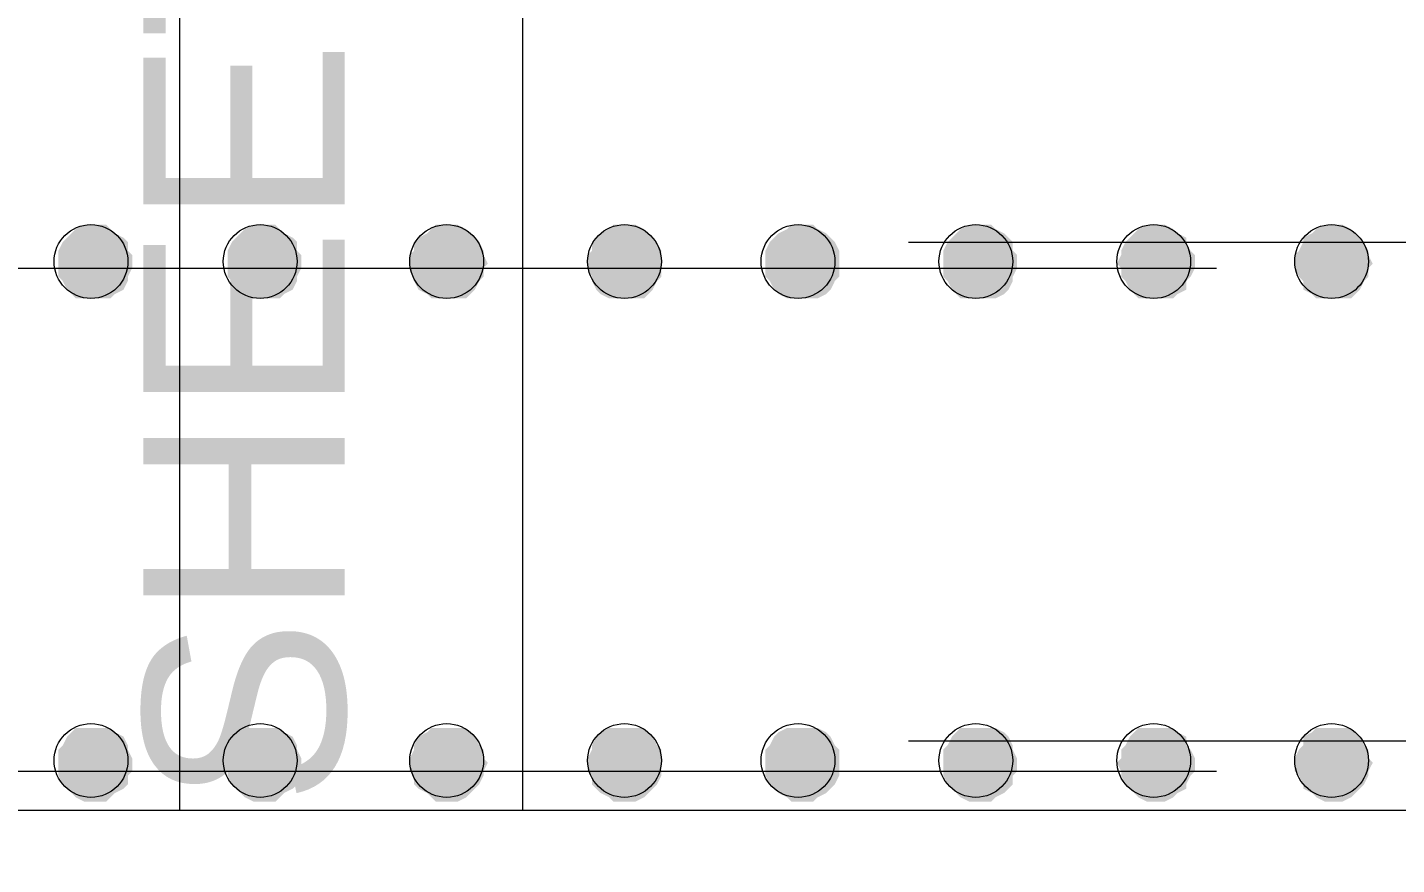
# Model space of a CAD drawing. Header units: inches. Extents: x 2 to 136, y 1 to 96.
# Drawn here: x 37.26 to 43.44, y 44.7 to 48.48 of the extents above; entities that cross this region are included whole.
import ezdxf

# ---------------------------------------------------------------- set-up
doc = ezdxf.new("R2010")
doc.units = ezdxf.units.IN
doc.header["$MEASUREMENT"] = 0
doc.layers.add('PDF_COLUMN', color=251, linetype='Continuous', true_color=0x636466)
doc.layers.add('PDF_Outer Line', color=165, linetype='Continuous', true_color=0x5258ac)
doc.layers.add('PDF_FLOOR LINES', color=7, linetype='Continuous')
doc.layers.add('PDF_Text', color=7, linetype='Continuous')
doc.styles.add('PDF Arial', font='arial.ttf')

msp = doc.modelspace()

# ---------------------------------------------------------------- linework, layer by layer
at = {"layer": 'PDF_COLUMN', "lineweight": 0}
for centre in [(37.5435, 47.4198), (39.9522, 47.4198), (40.7355, 47.4198), (41.5384, 47.4198), (42.3413, 47.4198), (43.1442, 47.4198), (37.5435, 45.1677), (39.9522, 45.1677), (40.7355, 45.1677), (41.5384, 45.1677), (42.3413, 45.1677), (43.1442, 45.1677)]:
    msp.add_circle(centre, 0.1665, dxfattribs=at)
at = {"layer": 'PDF_COLUMN', "color": 7, "lineweight": 0}
for centre in [(38.3072, 47.4198), (39.1493, 47.4198), (38.3072, 45.1677), (39.1493, 45.1677)]:
    msp.add_circle(centre, 0.1665, dxfattribs=at)
at = {"layer": 'PDF_COLUMN', "transparency": 33554559}
for points in [[(37.4554, 47.547), (37.6904, 47.5275), (37.4358, 47.5275)], [(37.475, 47.5666), (37.6512, 47.547), (37.4554, 47.547)], [(37.6512, 47.547), (37.4554, 47.547), (37.6904, 47.5275)], [(37.5141, 47.5862), (37.6316, 47.5666), (37.475, 47.5666)], [(37.6316, 47.5666), (37.475, 47.5666), (37.6512, 47.547)], [(37.5337, 47.5862), (37.612, 47.5862), (37.5141, 47.5862)], [(37.612, 47.5862), (37.5141, 47.5862), (37.6316, 47.5666)], [(37.5729, 47.5862), (37.5337, 47.5862), (37.612, 47.5862)], [(39.8445, 47.547), (40.0795, 47.5275), (39.8249, 47.5275)], [(39.8836, 47.5666), (40.0599, 47.547), (39.8445, 47.547)], [(40.0599, 47.547), (39.8445, 47.547), (40.0795, 47.5275)], [(39.9032, 47.5862), (40.0403, 47.5666), (39.8836, 47.5666)], [(40.0403, 47.5666), (39.8836, 47.5666), (40.0599, 47.547)], [(39.9424, 47.5862), (40.0011, 47.5862), (39.9032, 47.5862)], [(40.0011, 47.5862), (39.9032, 47.5862), (40.0403, 47.5666)], [(39.962, 47.5862), (39.9424, 47.5862), (40.0011, 47.5862)], [(40.6474, 47.547), (40.8824, 47.5275), (40.6278, 47.5275)], [(40.6865, 47.5666), (40.8628, 47.547), (40.6474, 47.547)], [(40.8628, 47.547), (40.6474, 47.547), (40.8824, 47.5275)], [(40.7061, 47.5862), (40.8236, 47.5666), (40.6865, 47.5666)], [(40.8236, 47.5666), (40.6865, 47.5666), (40.8628, 47.547)], [(40.7453, 47.5862), (40.804, 47.5862), (40.7061, 47.5862)], [(40.804, 47.5862), (40.7061, 47.5862), (40.8236, 47.5666)], [(40.7649, 47.5862), (40.7453, 47.5862), (40.804, 47.5862)], [(41.4503, 47.547), (41.6853, 47.5275), (41.4307, 47.5275)], [(41.4698, 47.5666), (41.6657, 47.547), (41.4503, 47.547)], [(41.6657, 47.547), (41.4503, 47.547), (41.6853, 47.5275)], [(41.509, 47.5862), (41.6265, 47.5666), (41.4698, 47.5666)], [(41.6265, 47.5666), (41.4698, 47.5666), (41.6657, 47.547)], [(41.5286, 47.5862), (41.6069, 47.5862), (41.509, 47.5862)], [(41.6069, 47.5862), (41.509, 47.5862), (41.6265, 47.5666)], [(41.5678, 47.5862), (41.5286, 47.5862), (41.6069, 47.5862)], [(42.2532, 47.547), (42.4881, 47.5275), (42.2336, 47.5275)], [(42.2727, 47.5666), (42.449, 47.547), (42.2532, 47.547)], [(42.449, 47.547), (42.2532, 47.547), (42.4881, 47.5275)], [(42.3119, 47.5862), (42.4294, 47.5666), (42.2727, 47.5666)], [(42.4294, 47.5666), (42.2727, 47.5666), (42.449, 47.547)], [(42.3315, 47.5862), (42.3902, 47.5862), (42.3119, 47.5862)], [(42.3902, 47.5862), (42.3119, 47.5862), (42.4294, 47.5666)], [(42.3707, 47.5862), (42.3315, 47.5862), (42.3902, 47.5862)], [(43.056, 47.547), (43.2715, 47.5275), (43.0169, 47.5275)], [(43.0756, 47.5666), (43.2519, 47.547), (43.056, 47.547)], [(43.2519, 47.547), (43.056, 47.547), (43.2715, 47.5275)], [(43.1148, 47.5862), (43.2323, 47.5666), (43.0756, 47.5666)], [(43.2323, 47.5666), (43.0756, 47.5666), (43.2519, 47.547)], [(43.1344, 47.5862), (43.1931, 47.5862), (43.1148, 47.5862)], [(43.1931, 47.5862), (43.1148, 47.5862), (43.2323, 47.5666)], [(43.1735, 47.5862), (43.1344, 47.5862), (43.1931, 47.5862)], [(37.4162, 47.5079), (37.7099, 47.4687), (37.3966, 47.4687)], [(37.4358, 47.5275), (37.7099, 47.5079), (37.4162, 47.5079)], [(37.7099, 47.5079), (37.4162, 47.5079), (37.7099, 47.4687)], [(37.6904, 47.5275), (37.4358, 47.5275), (37.7099, 47.5079)], [(39.8249, 47.5275), (40.099, 47.5079), (39.8053, 47.5079)], [(40.099, 47.5079), (39.8053, 47.5079), (40.1186, 47.4687)], [(39.8053, 47.5079), (40.1186, 47.4687), (39.8053, 47.4687)], [(40.0795, 47.5275), (39.8249, 47.5275), (40.099, 47.5079)], [(40.6082, 47.5079), (40.9215, 47.4687), (40.5886, 47.4687)], [(40.6278, 47.5275), (40.9019, 47.5079), (40.6082, 47.5079)], [(40.9019, 47.5079), (40.6082, 47.5079), (40.9215, 47.4687)], [(40.8824, 47.5275), (40.6278, 47.5275), (40.9019, 47.5079)], [(41.4111, 47.5079), (41.7048, 47.4687), (41.3915, 47.4687)], [(41.4307, 47.5275), (41.7048, 47.5079), (41.4111, 47.5079)], [(41.7048, 47.5079), (41.4111, 47.5079), (41.7048, 47.4687)], [(41.6853, 47.5275), (41.4307, 47.5275), (41.7048, 47.5079)], [(42.214, 47.5079), (42.5077, 47.4687), (42.1944, 47.4687)], [(42.2336, 47.5275), (42.4881, 47.5079), (42.214, 47.5079)], [(42.4881, 47.5079), (42.214, 47.5079), (42.5077, 47.4687)], [(42.4881, 47.5275), (42.2336, 47.5275), (42.4881, 47.5079)], [(43.0169, 47.5079), (43.3106, 47.4687), (42.9973, 47.4687)], [(43.2715, 47.5275), (43.0169, 47.5275), (43.291, 47.5079)], [(43.0169, 47.5275), (43.291, 47.5079), (43.0169, 47.5079)], [(43.291, 47.5079), (43.0169, 47.5079), (43.3106, 47.4687)], [(37.7099, 47.4687), (37.3966, 47.4687), (37.7295, 47.4491)], [(37.3966, 47.4687), (37.7295, 47.4491), (37.3966, 47.4491)], [(37.7295, 47.4491), (37.3966, 47.4491), (37.7295, 47.41)], [(37.3966, 47.4491), (37.7295, 47.41), (37.3966, 47.41)], [(39.8053, 47.4687), (40.1186, 47.4491), (39.7857, 47.4491)], [(40.1186, 47.4491), (39.7857, 47.4491), (40.1186, 47.41)], [(39.7857, 47.4491), (40.1186, 47.41), (39.7857, 47.41)], [(40.1186, 47.4687), (39.8053, 47.4687), (40.1186, 47.4491)], [(40.9215, 47.4687), (40.5886, 47.4687), (40.9215, 47.4491)], [(40.5886, 47.4687), (40.9215, 47.4491), (40.5886, 47.4491)], [(40.9215, 47.4491), (40.5886, 47.4491), (40.9215, 47.41)], [(40.5886, 47.4491), (40.9215, 47.41), (40.5886, 47.41)], [(41.7048, 47.4687), (41.3915, 47.4687), (41.7244, 47.4491)], [(41.3915, 47.4687), (41.7244, 47.4491), (41.3915, 47.4491)], [(41.7244, 47.4491), (41.3915, 47.4491), (41.7244, 47.41)], [(41.3915, 47.4491), (41.7244, 47.41), (41.3915, 47.41)], [(42.1944, 47.4491), (42.5273, 47.41), (42.1748, 47.41)], [(42.5077, 47.4687), (42.1944, 47.4687), (42.5273, 47.4491)], [(42.1944, 47.4687), (42.5273, 47.4491), (42.1944, 47.4491)], [(42.5273, 47.4491), (42.1944, 47.4491), (42.5273, 47.41)], [(42.9973, 47.4687), (43.3106, 47.4491), (42.9777, 47.4491)], [(43.3106, 47.4491), (42.9777, 47.4491), (43.3302, 47.41)], [(42.9777, 47.4491), (43.3302, 47.41), (42.9777, 47.41)], [(43.3106, 47.4687), (42.9973, 47.4687), (43.3106, 47.4491)], [(37.7295, 47.41), (37.3966, 47.41), (37.7295, 47.3904)], [(37.3966, 47.41), (37.7295, 47.3904), (37.3966, 47.3904)], [(37.7295, 47.3904), (37.3966, 47.3904), (37.7099, 47.3512)], [(37.3966, 47.3904), (37.7099, 47.3512), (37.3966, 47.3512)], [(37.7099, 47.3512), (37.3966, 47.3512), (37.7099, 47.3316)], [(37.3966, 47.3512), (37.7099, 47.3316), (37.4162, 47.3316)], [(40.1186, 47.41), (39.7857, 47.41), (40.1186, 47.3904)], [(39.7857, 47.41), (40.1186, 47.3904), (39.7857, 47.3904)], [(40.1186, 47.3904), (39.7857, 47.3904), (40.1186, 47.3512)], [(39.7857, 47.3904), (40.1186, 47.3512), (39.8053, 47.3512)], [(40.1186, 47.3512), (39.8053, 47.3512), (40.099, 47.3316)], [(39.8053, 47.3512), (40.099, 47.3316), (39.8053, 47.3316)], [(40.9215, 47.41), (40.5886, 47.41), (40.9215, 47.3904)], [(40.5886, 47.41), (40.9215, 47.3904), (40.5886, 47.3904)], [(40.9215, 47.3904), (40.5886, 47.3904), (40.9215, 47.3512)], [(40.5886, 47.3904), (40.9215, 47.3512), (40.5886, 47.3512)], [(40.9215, 47.3512), (40.5886, 47.3512), (40.9019, 47.3316)], [(40.5886, 47.3512), (40.9019, 47.3316), (40.6082, 47.3316)], [(41.7244, 47.41), (41.3915, 47.41), (41.7244, 47.3904)], [(41.3915, 47.41), (41.7244, 47.3904), (41.3915, 47.3904)], [(41.7244, 47.3904), (41.3915, 47.3904), (41.7048, 47.3512)], [(41.3915, 47.3904), (41.7048, 47.3512), (41.3915, 47.3512)], [(41.7048, 47.3512), (41.3915, 47.3512), (41.7048, 47.3316)], [(41.3915, 47.3512), (41.7048, 47.3316), (41.4111, 47.3316)], [(42.5273, 47.41), (42.1748, 47.41), (42.5273, 47.3904)], [(42.1748, 47.41), (42.5273, 47.3904), (42.1944, 47.3904)], [(42.5273, 47.3904), (42.1944, 47.3904), (42.5077, 47.3512)], [(42.1944, 47.3904), (42.5077, 47.3512), (42.1944, 47.3512)], [(42.5077, 47.3512), (42.1944, 47.3512), (42.4881, 47.3316)], [(42.1944, 47.3512), (42.4881, 47.3316), (42.214, 47.3316)], [(43.3302, 47.41), (42.9777, 47.41), (43.3106, 47.3904)], [(42.9777, 47.41), (43.3106, 47.3904), (42.9777, 47.3904)], [(43.3106, 47.3904), (42.9777, 47.3904), (43.3106, 47.3512)], [(42.9777, 47.3904), (43.3106, 47.3512), (42.9973, 47.3512)], [(43.3106, 47.3512), (42.9973, 47.3512), (43.291, 47.3316)], [(42.9973, 47.3512), (43.291, 47.3316), (43.0169, 47.3316)], [(37.7099, 47.3316), (37.4162, 47.3316), (37.6904, 47.2925)], [(37.4162, 47.3316), (37.6904, 47.2925), (37.4358, 47.2925)], [(37.6904, 47.2925), (37.4358, 47.2925), (37.6512, 47.2729)], [(37.4358, 47.2925), (37.6512, 47.2729), (37.4554, 47.2729)], [(40.099, 47.3316), (39.8053, 47.3316), (40.0795, 47.2925)], [(39.8053, 47.3316), (40.0795, 47.2925), (39.8249, 47.2925)], [(40.0795, 47.2925), (39.8249, 47.2925), (40.0599, 47.2729)], [(39.8249, 47.2925), (40.0599, 47.2729), (39.8445, 47.2729)], [(40.9019, 47.3316), (40.6082, 47.3316), (40.8824, 47.2925)], [(40.6082, 47.3316), (40.8824, 47.2925), (40.6278, 47.2925)], [(40.8824, 47.2925), (40.6278, 47.2925), (40.8628, 47.2729)], [(40.6278, 47.2925), (40.8628, 47.2729), (40.6474, 47.2729)], [(41.7048, 47.3316), (41.4111, 47.3316), (41.6853, 47.2925)], [(41.4111, 47.3316), (41.6853, 47.2925), (41.4307, 47.2925)], [(41.6853, 47.2925), (41.4307, 47.2925), (41.6657, 47.2729)], [(41.4307, 47.2925), (41.6657, 47.2729), (41.4503, 47.2729)], [(42.4881, 47.3316), (42.214, 47.3316), (42.4881, 47.2925)], [(42.214, 47.3316), (42.4881, 47.2925), (42.2336, 47.2925)], [(42.4881, 47.2925), (42.2336, 47.2925), (42.449, 47.2729)], [(42.2336, 47.2925), (42.449, 47.2729), (42.2532, 47.2729)], [(43.291, 47.3316), (43.0169, 47.3316), (43.2715, 47.2925)], [(43.0169, 47.3316), (43.2715, 47.2925), (43.0169, 47.2925)], [(43.2715, 47.2925), (43.0169, 47.2925), (43.2519, 47.2729)], [(43.0169, 47.2925), (43.2519, 47.2729), (43.056, 47.2729)], [(37.6512, 47.2729), (37.4554, 47.2729), (37.6316, 47.2533)], [(37.4554, 47.2729), (37.6316, 47.2533), (37.475, 47.2533)], [(37.6316, 47.2533), (37.475, 47.2533), (37.612, 47.2533)], [(37.475, 47.2533), (37.612, 47.2533), (37.5141, 47.2533)], [(37.612, 47.2533), (37.5141, 47.2533), (37.5729, 47.2533)], [(37.5141, 47.2533), (37.5729, 47.2533), (37.5337, 47.2533)], [(40.0599, 47.2729), (39.8445, 47.2729), (40.0403, 47.2533)], [(39.8445, 47.2729), (40.0403, 47.2533), (39.8836, 47.2533)], [(40.0403, 47.2533), (39.8836, 47.2533), (40.0011, 47.2533)], [(39.8836, 47.2533), (40.0011, 47.2533), (39.9032, 47.2533)], [(40.0011, 47.2533), (39.9032, 47.2533), (39.962, 47.2533)], [(39.9032, 47.2533), (39.962, 47.2533), (39.9424, 47.2533)], [(40.8628, 47.2729), (40.6474, 47.2729), (40.8236, 47.2533)], [(40.6474, 47.2729), (40.8236, 47.2533), (40.6865, 47.2533)], [(40.8236, 47.2533), (40.6865, 47.2533), (40.804, 47.2533)], [(40.6865, 47.2533), (40.804, 47.2533), (40.7061, 47.2533)], [(40.804, 47.2533), (40.7061, 47.2533), (40.7649, 47.2533)], [(40.7061, 47.2533), (40.7649, 47.2533), (40.7453, 47.2533)], [(41.6657, 47.2729), (41.4503, 47.2729), (41.6265, 47.2533)], [(41.4503, 47.2729), (41.6265, 47.2533), (41.4698, 47.2533)], [(41.6265, 47.2533), (41.4698, 47.2533), (41.6069, 47.2533)], [(41.4698, 47.2533), (41.6069, 47.2533), (41.509, 47.2533)], [(41.6069, 47.2533), (41.509, 47.2533), (41.5678, 47.2533)], [(41.509, 47.2533), (41.5678, 47.2533), (41.5286, 47.2533)], [(42.449, 47.2729), (42.2532, 47.2729), (42.4294, 47.2533)], [(42.2532, 47.2729), (42.4294, 47.2533), (42.2727, 47.2533)], [(42.4294, 47.2533), (42.2727, 47.2533), (42.3902, 47.2533)], [(42.2727, 47.2533), (42.3902, 47.2533), (42.3119, 47.2533)], [(42.3902, 47.2533), (42.3119, 47.2533), (42.3707, 47.2533)], [(42.3119, 47.2533), (42.3707, 47.2533), (42.3315, 47.2533)], [(43.2519, 47.2729), (43.056, 47.2729), (43.2323, 47.2533)], [(43.056, 47.2729), (43.2323, 47.2533), (43.0756, 47.2533)], [(43.2323, 47.2533), (43.0756, 47.2533), (43.1931, 47.2533)], [(43.0756, 47.2533), (43.1931, 47.2533), (43.1148, 47.2533)], [(43.1931, 47.2533), (43.1148, 47.2533), (43.1735, 47.2533)], [(43.1148, 47.2533), (43.1735, 47.2533), (43.1344, 47.2533)], [(37.475, 45.3146), (37.6512, 45.295), (37.4554, 45.295)], [(37.5141, 45.3146), (37.6316, 45.3146), (37.475, 45.3146)], [(37.6316, 45.3146), (37.475, 45.3146), (37.6512, 45.295)], [(37.5337, 45.3146), (37.612, 45.3146), (37.5141, 45.3146)], [(37.612, 45.3146), (37.5141, 45.3146), (37.6316, 45.3146)], [(37.5729, 45.3146), (37.5337, 45.3146), (37.612, 45.3146)], [(39.8836, 45.3146), (40.0599, 45.295), (39.8445, 45.295)], [(39.9032, 45.3146), (40.0403, 45.3146), (39.8836, 45.3146)], [(40.0403, 45.3146), (39.8836, 45.3146), (40.0599, 45.295)], [(39.9424, 45.3146), (40.0011, 45.3146), (39.9032, 45.3146)], [(40.0011, 45.3146), (39.9032, 45.3146), (40.0403, 45.3146)], [(39.962, 45.3146), (39.9424, 45.3146), (40.0011, 45.3146)], [(40.6865, 45.3146), (40.8628, 45.295), (40.6474, 45.295)], [(40.7061, 45.3146), (40.8236, 45.3146), (40.6865, 45.3146)], [(40.8236, 45.3146), (40.6865, 45.3146), (40.8628, 45.295)], [(40.7453, 45.3146), (40.804, 45.3146), (40.7061, 45.3146)], [(40.804, 45.3146), (40.7061, 45.3146), (40.8236, 45.3146)], [(40.7649, 45.3146), (40.7453, 45.3146), (40.804, 45.3146)], [(41.4698, 45.3146), (41.6657, 45.295), (41.4503, 45.295)], [(41.509, 45.3146), (41.6265, 45.3146), (41.4698, 45.3146)], [(41.6265, 45.3146), (41.4698, 45.3146), (41.6657, 45.295)], [(41.5286, 45.3146), (41.6069, 45.3146), (41.509, 45.3146)], [(41.6069, 45.3146), (41.509, 45.3146), (41.6265, 45.3146)], [(41.5678, 45.3146), (41.5286, 45.3146), (41.6069, 45.3146)], [(42.2727, 45.3146), (42.449, 45.295), (42.2532, 45.295)], [(42.3119, 45.3146), (42.4294, 45.3146), (42.2727, 45.3146)], [(42.4294, 45.3146), (42.2727, 45.3146), (42.449, 45.295)], [(42.3315, 45.3146), (42.3902, 45.3146), (42.3119, 45.3146)], [(42.3902, 45.3146), (42.3119, 45.3146), (42.4294, 45.3146)], [(42.3707, 45.3146), (42.3315, 45.3146), (42.3902, 45.3146)], [(43.0756, 45.3146), (43.2519, 45.295), (43.056, 45.295)], [(43.1148, 45.3146), (43.2323, 45.3146), (43.0756, 45.3146)], [(43.2323, 45.3146), (43.0756, 45.3146), (43.2519, 45.295)], [(43.1344, 45.3146), (43.1931, 45.3146), (43.1148, 45.3146)], [(43.1931, 45.3146), (43.1148, 45.3146), (43.2323, 45.3146)], [(43.1735, 45.3146), (43.1344, 45.3146), (43.1931, 45.3146)], [(37.4358, 45.2754), (37.7099, 45.2363), (37.4162, 45.2363)], [(37.4554, 45.295), (37.6904, 45.2754), (37.4358, 45.2754)], [(37.6904, 45.2754), (37.4358, 45.2754), (37.7099, 45.2363)], [(37.6512, 45.295), (37.4554, 45.295), (37.6904, 45.2754)], [(39.8249, 45.2754), (40.099, 45.2363), (39.8053, 45.2363)], [(39.8445, 45.295), (40.0795, 45.2754), (39.8249, 45.2754)], [(40.0795, 45.2754), (39.8249, 45.2754), (40.099, 45.2363)], [(40.0599, 45.295), (39.8445, 45.295), (40.0795, 45.2754)], [(40.6278, 45.2754), (40.9019, 45.2363), (40.6082, 45.2363)], [(40.6474, 45.295), (40.8824, 45.2754), (40.6278, 45.2754)], [(40.8824, 45.2754), (40.6278, 45.2754), (40.9019, 45.2363)], [(40.8628, 45.295), (40.6474, 45.295), (40.8824, 45.2754)], [(41.4307, 45.2754), (41.7048, 45.2363), (41.4111, 45.2363)], [(41.4503, 45.295), (41.6853, 45.2754), (41.4307, 45.2754)], [(41.6853, 45.2754), (41.4307, 45.2754), (41.7048, 45.2363)], [(41.6657, 45.295), (41.4503, 45.295), (41.6853, 45.2754)], [(42.2336, 45.2754), (42.4881, 45.2363), (42.214, 45.2363)], [(42.2532, 45.295), (42.4881, 45.2754), (42.2336, 45.2754)], [(42.4881, 45.2754), (42.2336, 45.2754), (42.4881, 45.2363)], [(42.449, 45.295), (42.2532, 45.295), (42.4881, 45.2754)], [(43.056, 45.295), (43.2715, 45.2754), (43.0169, 45.2754)], [(43.2715, 45.2754), (43.0169, 45.2754), (43.291, 45.2363)], [(43.0169, 45.2754), (43.291, 45.2363), (43.0169, 45.2363)], [(43.2519, 45.295), (43.056, 45.295), (43.2715, 45.2754)], [(37.4162, 45.2363), (37.7099, 45.2167), (37.3966, 45.2167)], [(37.7099, 45.2167), (37.3966, 45.2167), (37.7295, 45.1775)], [(37.3966, 45.2167), (37.7295, 45.1775), (37.3966, 45.1775)], [(37.7099, 45.2363), (37.4162, 45.2363), (37.7099, 45.2167)], [(39.8053, 45.2167), (40.1186, 45.1775), (39.7857, 45.1775)], [(40.099, 45.2363), (39.8053, 45.2363), (40.1186, 45.2167)], [(39.8053, 45.2363), (40.1186, 45.2167), (39.8053, 45.2167)], [(40.1186, 45.2167), (39.8053, 45.2167), (40.1186, 45.1775)], [(40.6082, 45.2363), (40.9215, 45.2167), (40.5886, 45.2167)], [(40.9215, 45.2167), (40.5886, 45.2167), (40.9215, 45.1775)], [(40.5886, 45.2167), (40.9215, 45.1775), (40.5886, 45.1775)], [(40.9019, 45.2363), (40.6082, 45.2363), (40.9215, 45.2167)], [(41.4111, 45.2363), (41.7048, 45.2167), (41.3915, 45.2167)], [(41.7048, 45.2167), (41.3915, 45.2167), (41.7244, 45.1775)], [(41.3915, 45.2167), (41.7244, 45.1775), (41.3915, 45.1775)], [(41.7048, 45.2363), (41.4111, 45.2363), (41.7048, 45.2167)], [(42.214, 45.2363), (42.5077, 45.2167), (42.1944, 45.2167)], [(42.5077, 45.2167), (42.1944, 45.2167), (42.5273, 45.1775)], [(42.1944, 45.2167), (42.5273, 45.1775), (42.1944, 45.1775)], [(42.4881, 45.2363), (42.214, 45.2363), (42.5077, 45.2167)], [(42.9973, 45.2167), (43.3106, 45.1775), (42.9777, 45.1775)], [(43.0169, 45.2363), (43.3106, 45.2167), (42.9973, 45.2167)], [(43.3106, 45.2167), (42.9973, 45.2167), (43.3106, 45.1775)], [(43.291, 45.2363), (43.0169, 45.2363), (43.3106, 45.2167)], [(37.7295, 45.1775), (37.3966, 45.1775), (37.7295, 45.1579)], [(37.3966, 45.1775), (37.7295, 45.1579), (37.3966, 45.1579)], [(37.7295, 45.1579), (37.3966, 45.1579), (37.7295, 45.1188)], [(37.3966, 45.1579), (37.7295, 45.1188), (37.3966, 45.1188)], [(40.1186, 45.1775), (39.7857, 45.1775), (40.1186, 45.1579)], [(39.7857, 45.1775), (40.1186, 45.1579), (39.7857, 45.1579)], [(40.1186, 45.1579), (39.7857, 45.1579), (40.1186, 45.1188)], [(39.7857, 45.1579), (40.1186, 45.1188), (39.7857, 45.1188)], [(40.9215, 45.1775), (40.5886, 45.1775), (40.9215, 45.1579)], [(40.5886, 45.1775), (40.9215, 45.1579), (40.5886, 45.1579)], [(40.9215, 45.1579), (40.5886, 45.1579), (40.9215, 45.1188)], [(40.5886, 45.1579), (40.9215, 45.1188), (40.5886, 45.1188)], [(41.7244, 45.1775), (41.3915, 45.1775), (41.7244, 45.1579)], [(41.3915, 45.1775), (41.7244, 45.1579), (41.3915, 45.1579)], [(41.7244, 45.1579), (41.3915, 45.1579), (41.7244, 45.1188)], [(41.3915, 45.1579), (41.7244, 45.1188), (41.3915, 45.1188)], [(42.1944, 45.1775), (42.5273, 45.1579), (42.1748, 45.1579)], [(42.5273, 45.1579), (42.1748, 45.1579), (42.5273, 45.1188)], [(42.1748, 45.1579), (42.5273, 45.1188), (42.1944, 45.1188)], [(42.5273, 45.1775), (42.1944, 45.1775), (42.5273, 45.1579)], [(43.3106, 45.1775), (42.9777, 45.1775), (43.3302, 45.1579)], [(42.9777, 45.1775), (43.3302, 45.1579), (42.9777, 45.1579)], [(43.3302, 45.1579), (42.9777, 45.1579), (43.3106, 45.1188)], [(42.9777, 45.1579), (43.3106, 45.1188), (42.9777, 45.1188)], [(37.7295, 45.1188), (37.3966, 45.1188), (37.7099, 45.0992)], [(37.3966, 45.1188), (37.7099, 45.0992), (37.3966, 45.0992)], [(37.7099, 45.0992), (37.3966, 45.0992), (37.7099, 45.06)], [(37.3966, 45.0992), (37.7099, 45.06), (37.4162, 45.06)], [(40.1186, 45.1188), (39.7857, 45.1188), (40.1186, 45.0992)], [(39.7857, 45.1188), (40.1186, 45.0992), (39.8053, 45.0992)], [(40.1186, 45.0992), (39.8053, 45.0992), (40.099, 45.06)], [(39.8053, 45.0992), (40.099, 45.06), (39.8053, 45.06)], [(40.9215, 45.1188), (40.5886, 45.1188), (40.9215, 45.0992)], [(40.5886, 45.1188), (40.9215, 45.0992), (40.5886, 45.0992)], [(40.9215, 45.0992), (40.5886, 45.0992), (40.9019, 45.06)], [(40.5886, 45.0992), (40.9019, 45.06), (40.6082, 45.06)], [(41.7244, 45.1188), (41.3915, 45.1188), (41.7048, 45.0992)], [(41.3915, 45.1188), (41.7048, 45.0992), (41.3915, 45.0992)], [(41.7048, 45.0992), (41.3915, 45.0992), (41.7048, 45.06)], [(41.3915, 45.0992), (41.7048, 45.06), (41.4111, 45.06)], [(42.5273, 45.1188), (42.1944, 45.1188), (42.5077, 45.0992)], [(42.1944, 45.1188), (42.5077, 45.0992), (42.1944, 45.0992)], [(42.5077, 45.0992), (42.1944, 45.0992), (42.4881, 45.06)], [(42.1944, 45.0992), (42.4881, 45.06), (42.214, 45.06)], [(43.3106, 45.1188), (42.9777, 45.1188), (43.3106, 45.0992)], [(42.9777, 45.1188), (43.3106, 45.0992), (42.9973, 45.0992)], [(43.3106, 45.0992), (42.9973, 45.0992), (43.291, 45.06)], [(42.9973, 45.0992), (43.291, 45.06), (43.0169, 45.06)], [(37.7099, 45.06), (37.4162, 45.06), (37.6904, 45.0404)], [(37.4162, 45.06), (37.6904, 45.0404), (37.4358, 45.0404)], [(37.6904, 45.0404), (37.4358, 45.0404), (37.6512, 45.0209)], [(37.4358, 45.0404), (37.6512, 45.0209), (37.4554, 45.0209)], [(37.6512, 45.0209), (37.4554, 45.0209), (37.6316, 45.0013)], [(37.4554, 45.0209), (37.6316, 45.0013), (37.475, 45.0013)], [(40.099, 45.06), (39.8053, 45.06), (40.0795, 45.0404)], [(39.8053, 45.06), (40.0795, 45.0404), (39.8249, 45.0404)], [(40.0795, 45.0404), (39.8249, 45.0404), (40.0599, 45.0209)], [(39.8249, 45.0404), (40.0599, 45.0209), (39.8445, 45.0209)], [(40.0599, 45.0209), (39.8445, 45.0209), (40.0403, 45.0013)], [(39.8445, 45.0209), (40.0403, 45.0013), (39.8836, 45.0013)], [(40.9019, 45.06), (40.6082, 45.06), (40.8824, 45.0404)], [(40.6082, 45.06), (40.8824, 45.0404), (40.6278, 45.0404)], [(40.8824, 45.0404), (40.6278, 45.0404), (40.8628, 45.0209)], [(40.6278, 45.0404), (40.8628, 45.0209), (40.6474, 45.0209)], [(40.8628, 45.0209), (40.6474, 45.0209), (40.8236, 45.0013)], [(40.6474, 45.0209), (40.8236, 45.0013), (40.6865, 45.0013)], [(41.7048, 45.06), (41.4111, 45.06), (41.6853, 45.0404)], [(41.4111, 45.06), (41.6853, 45.0404), (41.4307, 45.0404)], [(41.6853, 45.0404), (41.4307, 45.0404), (41.6657, 45.0209)], [(41.4307, 45.0404), (41.6657, 45.0209), (41.4503, 45.0209)], [(41.6657, 45.0209), (41.4503, 45.0209), (41.6265, 45.0013)], [(41.4503, 45.0209), (41.6265, 45.0013), (41.4698, 45.0013)], [(42.4881, 45.06), (42.214, 45.06), (42.4881, 45.0404)], [(42.214, 45.06), (42.4881, 45.0404), (42.2336, 45.0404)], [(42.4881, 45.0404), (42.2336, 45.0404), (42.449, 45.0209)], [(42.2336, 45.0404), (42.449, 45.0209), (42.2532, 45.0209)], [(42.449, 45.0209), (42.2532, 45.0209), (42.4294, 45.0013)], [(42.2532, 45.0209), (42.4294, 45.0013), (42.2727, 45.0013)], [(43.291, 45.06), (43.0169, 45.06), (43.2715, 45.0404)], [(43.0169, 45.06), (43.2715, 45.0404), (43.0169, 45.0404)], [(43.2715, 45.0404), (43.0169, 45.0404), (43.2519, 45.0209)], [(43.0169, 45.0404), (43.2519, 45.0209), (43.056, 45.0209)], [(43.2519, 45.0209), (43.056, 45.0209), (43.2323, 45.0013)], [(43.056, 45.0209), (43.2323, 45.0013), (43.0756, 45.0013)], [(37.6316, 45.0013), (37.475, 45.0013), (37.612, 44.9817)], [(37.475, 45.0013), (37.612, 44.9817), (37.5141, 44.9817)], [(37.612, 44.9817), (37.5141, 44.9817), (37.5729, 44.9817)], [(37.5141, 44.9817), (37.5729, 44.9817), (37.5337, 44.9817)], [(40.0403, 45.0013), (39.8836, 45.0013), (40.0011, 44.9817)], [(39.8836, 45.0013), (40.0011, 44.9817), (39.9032, 44.9817)], [(40.0011, 44.9817), (39.9032, 44.9817), (39.962, 44.9817)], [(39.9032, 44.9817), (39.962, 44.9817), (39.9424, 44.9817)], [(40.8236, 45.0013), (40.6865, 45.0013), (40.804, 44.9817)], [(40.6865, 45.0013), (40.804, 44.9817), (40.7061, 44.9817)], [(40.804, 44.9817), (40.7061, 44.9817), (40.7649, 44.9817)], [(40.7061, 44.9817), (40.7649, 44.9817), (40.7453, 44.9817)], [(41.6265, 45.0013), (41.4698, 45.0013), (41.6069, 44.9817)], [(41.4698, 45.0013), (41.6069, 44.9817), (41.509, 44.9817)], [(41.6069, 44.9817), (41.509, 44.9817), (41.5678, 44.9817)], [(41.509, 44.9817), (41.5678, 44.9817), (41.5286, 44.9817)], [(42.4294, 45.0013), (42.2727, 45.0013), (42.3902, 44.9817)], [(42.2727, 45.0013), (42.3902, 44.9817), (42.3119, 44.9817)], [(42.3902, 44.9817), (42.3119, 44.9817), (42.3707, 44.9817)], [(42.3119, 44.9817), (42.3707, 44.9817), (42.3315, 44.9817)], [(43.2323, 45.0013), (43.0756, 45.0013), (43.1931, 44.9817)], [(43.0756, 45.0013), (43.1931, 44.9817), (43.1148, 44.9817)], [(43.1931, 44.9817), (43.1148, 44.9817), (43.1735, 44.9817)], [(43.1148, 44.9817), (43.1735, 44.9817), (43.1344, 44.9817)]]:
    msp.add_solid(points, dxfattribs=at)
at = {"layer": 'PDF_COLUMN', "color": 7, "transparency": 33554559}
for points in [[(38.2191, 47.547), (38.4541, 47.5275), (38.1995, 47.5275)], [(38.2387, 47.5666), (38.4149, 47.547), (38.2191, 47.547)], [(38.4149, 47.547), (38.2191, 47.547), (38.4541, 47.5275)], [(38.2778, 47.5862), (38.3953, 47.5666), (38.2387, 47.5666)], [(38.3953, 47.5666), (38.2387, 47.5666), (38.4149, 47.547)], [(38.2974, 47.5862), (38.3758, 47.5862), (38.2778, 47.5862)], [(38.3758, 47.5862), (38.2778, 47.5862), (38.3953, 47.5666)], [(38.3366, 47.5862), (38.2974, 47.5862), (38.3758, 47.5862)], [(39.0612, 47.547), (39.2766, 47.5275), (39.022, 47.5275)], [(39.0807, 47.5666), (39.257, 47.547), (39.0612, 47.547)], [(39.257, 47.547), (39.0612, 47.547), (39.2766, 47.5275)], [(39.1003, 47.5862), (39.2374, 47.5666), (39.0807, 47.5666)], [(39.2374, 47.5666), (39.0807, 47.5666), (39.257, 47.547)], [(39.1395, 47.5862), (39.1982, 47.5862), (39.1003, 47.5862)], [(39.1982, 47.5862), (39.1003, 47.5862), (39.2374, 47.5666)], [(39.1787, 47.5862), (39.1395, 47.5862), (39.1982, 47.5862)], [(38.1799, 47.5079), (38.4737, 47.4687), (38.1603, 47.4687)], [(38.1995, 47.5275), (38.4737, 47.5079), (38.1799, 47.5079)], [(38.4737, 47.5079), (38.1799, 47.5079), (38.4737, 47.4687)], [(38.4541, 47.5275), (38.1995, 47.5275), (38.4737, 47.5079)], [(39.022, 47.5275), (39.2962, 47.5079), (39.0024, 47.5079)], [(39.2962, 47.5079), (39.0024, 47.5079), (39.3157, 47.4687)], [(39.0024, 47.5079), (39.3157, 47.4687), (39.0024, 47.4687)], [(39.2766, 47.5275), (39.022, 47.5275), (39.2962, 47.5079)], [(38.4737, 47.4687), (38.1603, 47.4687), (38.4933, 47.4491)], [(38.1603, 47.4687), (38.4933, 47.4491), (38.1603, 47.4491)], [(38.4933, 47.4491), (38.1603, 47.4491), (38.4933, 47.41)], [(38.1603, 47.4491), (38.4933, 47.41), (38.1603, 47.41)], [(39.0024, 47.4687), (39.3157, 47.4491), (38.9828, 47.4491)], [(39.3157, 47.4491), (38.9828, 47.4491), (39.3353, 47.41)], [(38.9828, 47.4491), (39.3353, 47.41), (38.9828, 47.41)], [(39.3157, 47.4687), (39.0024, 47.4687), (39.3157, 47.4491)], [(38.4933, 47.41), (38.1603, 47.41), (38.4933, 47.3904)], [(38.1603, 47.41), (38.4933, 47.3904), (38.1603, 47.3904)], [(38.4933, 47.3904), (38.1603, 47.3904), (38.4737, 47.3512)], [(38.1603, 47.3904), (38.4737, 47.3512), (38.1603, 47.3512)], [(38.4737, 47.3512), (38.1603, 47.3512), (38.4737, 47.3316)], [(38.1603, 47.3512), (38.4737, 47.3316), (38.1799, 47.3316)], [(39.3353, 47.41), (38.9828, 47.41), (39.3157, 47.3904)], [(38.9828, 47.41), (39.3157, 47.3904), (38.9828, 47.3904)], [(39.3157, 47.3904), (38.9828, 47.3904), (39.3157, 47.3512)], [(38.9828, 47.3904), (39.3157, 47.3512), (39.0024, 47.3512)], [(39.3157, 47.3512), (39.0024, 47.3512), (39.2962, 47.3316)], [(39.0024, 47.3512), (39.2962, 47.3316), (39.0024, 47.3316)], [(38.4737, 47.3316), (38.1799, 47.3316), (38.4541, 47.2925)], [(38.1799, 47.3316), (38.4541, 47.2925), (38.1995, 47.2925)], [(38.4541, 47.2925), (38.1995, 47.2925), (38.4149, 47.2729)], [(38.1995, 47.2925), (38.4149, 47.2729), (38.2191, 47.2729)], [(39.2962, 47.3316), (39.0024, 47.3316), (39.2766, 47.2925)], [(39.0024, 47.3316), (39.2766, 47.2925), (39.022, 47.2925)], [(39.2766, 47.2925), (39.022, 47.2925), (39.257, 47.2729)], [(39.022, 47.2925), (39.257, 47.2729), (39.0612, 47.2729)], [(38.4149, 47.2729), (38.2191, 47.2729), (38.3953, 47.2533)], [(38.2191, 47.2729), (38.3953, 47.2533), (38.2387, 47.2533)], [(38.3953, 47.2533), (38.2387, 47.2533), (38.3758, 47.2533)], [(38.2387, 47.2533), (38.3758, 47.2533), (38.2778, 47.2533)], [(38.3758, 47.2533), (38.2778, 47.2533), (38.3366, 47.2533)], [(38.2778, 47.2533), (38.3366, 47.2533), (38.2974, 47.2533)], [(39.257, 47.2729), (39.0612, 47.2729), (39.2374, 47.2533)], [(39.0612, 47.2729), (39.2374, 47.2533), (39.0807, 47.2533)], [(39.2374, 47.2533), (39.0807, 47.2533), (39.1982, 47.2533)], [(39.0807, 47.2533), (39.1982, 47.2533), (39.1003, 47.2533)], [(39.1982, 47.2533), (39.1003, 47.2533), (39.1787, 47.2533)], [(39.1003, 47.2533), (39.1787, 47.2533), (39.1395, 47.2533)], [(38.2387, 45.3146), (38.4149, 45.295), (38.2191, 45.295)], [(38.2778, 45.3146), (38.3953, 45.3146), (38.2387, 45.3146)], [(38.3953, 45.3146), (38.2387, 45.3146), (38.4149, 45.295)], [(38.2974, 45.3146), (38.3758, 45.3146), (38.2778, 45.3146)], [(38.3758, 45.3146), (38.2778, 45.3146), (38.3953, 45.3146)], [(38.3366, 45.3146), (38.2974, 45.3146), (38.3758, 45.3146)], [(39.0807, 45.3146), (39.257, 45.295), (39.0612, 45.295)], [(39.1003, 45.3146), (39.2374, 45.3146), (39.0807, 45.3146)], [(39.2374, 45.3146), (39.0807, 45.3146), (39.257, 45.295)], [(39.1395, 45.3146), (39.1982, 45.3146), (39.1003, 45.3146)], [(39.1982, 45.3146), (39.1003, 45.3146), (39.2374, 45.3146)], [(39.1787, 45.3146), (39.1395, 45.3146), (39.1982, 45.3146)], [(38.1995, 45.2754), (38.4737, 45.2363), (38.1799, 45.2363)], [(38.2191, 45.295), (38.4541, 45.2754), (38.1995, 45.2754)], [(38.4541, 45.2754), (38.1995, 45.2754), (38.4737, 45.2363)], [(38.4149, 45.295), (38.2191, 45.295), (38.4541, 45.2754)], [(39.022, 45.2754), (39.2962, 45.2363), (39.0024, 45.2363)], [(39.0612, 45.295), (39.2766, 45.2754), (39.022, 45.2754)], [(39.2766, 45.2754), (39.022, 45.2754), (39.2962, 45.2363)], [(39.257, 45.295), (39.0612, 45.295), (39.2766, 45.2754)], [(38.1799, 45.2363), (38.4737, 45.2167), (38.1603, 45.2167)], [(38.4737, 45.2167), (38.1603, 45.2167), (38.4933, 45.1775)], [(38.1603, 45.2167), (38.4933, 45.1775), (38.1603, 45.1775)], [(38.4737, 45.2363), (38.1799, 45.2363), (38.4737, 45.2167)], [(39.0024, 45.2167), (39.3157, 45.1775), (38.9828, 45.1775)], [(39.2962, 45.2363), (39.0024, 45.2363), (39.3157, 45.2167)], [(39.0024, 45.2363), (39.3157, 45.2167), (39.0024, 45.2167)], [(39.3157, 45.2167), (39.0024, 45.2167), (39.3157, 45.1775)], [(38.4933, 45.1775), (38.1603, 45.1775), (38.4933, 45.1579)], [(38.1603, 45.1775), (38.4933, 45.1579), (38.1603, 45.1579)], [(38.4933, 45.1579), (38.1603, 45.1579), (38.4933, 45.1188)], [(38.1603, 45.1579), (38.4933, 45.1188), (38.1603, 45.1188)], [(39.3157, 45.1775), (38.9828, 45.1775), (39.3353, 45.1579)], [(38.9828, 45.1775), (39.3353, 45.1579), (38.9828, 45.1579)], [(39.3353, 45.1579), (38.9828, 45.1579), (39.3157, 45.1188)], [(38.9828, 45.1579), (39.3157, 45.1188), (38.9828, 45.1188)], [(38.4933, 45.1188), (38.1603, 45.1188), (38.4737, 45.0992)], [(38.1603, 45.1188), (38.4737, 45.0992), (38.1603, 45.0992)], [(38.4737, 45.0992), (38.1603, 45.0992), (38.4737, 45.06)], [(38.1603, 45.0992), (38.4737, 45.06), (38.1799, 45.06)], [(39.3157, 45.1188), (38.9828, 45.1188), (39.3157, 45.0992)], [(38.9828, 45.1188), (39.3157, 45.0992), (39.0024, 45.0992)], [(39.3157, 45.0992), (39.0024, 45.0992), (39.2962, 45.06)], [(39.0024, 45.0992), (39.2962, 45.06), (39.0024, 45.06)], [(38.4737, 45.06), (38.1799, 45.06), (38.4541, 45.0404)], [(38.1799, 45.06), (38.4541, 45.0404), (38.1995, 45.0404)], [(38.4541, 45.0404), (38.1995, 45.0404), (38.4149, 45.0209)], [(38.1995, 45.0404), (38.4149, 45.0209), (38.2191, 45.0209)], [(38.4149, 45.0209), (38.2191, 45.0209), (38.3953, 45.0013)], [(38.2191, 45.0209), (38.3953, 45.0013), (38.2387, 45.0013)], [(39.2962, 45.06), (39.0024, 45.06), (39.2766, 45.0404)], [(39.0024, 45.06), (39.2766, 45.0404), (39.022, 45.0404)], [(39.2766, 45.0404), (39.022, 45.0404), (39.257, 45.0209)], [(39.022, 45.0404), (39.257, 45.0209), (39.0612, 45.0209)], [(39.257, 45.0209), (39.0612, 45.0209), (39.2374, 45.0013)], [(39.0612, 45.0209), (39.2374, 45.0013), (39.0807, 45.0013)], [(38.3953, 45.0013), (38.2387, 45.0013), (38.3758, 44.9817)], [(38.2387, 45.0013), (38.3758, 44.9817), (38.2778, 44.9817)], [(38.3758, 44.9817), (38.2778, 44.9817), (38.3366, 44.9817)], [(38.2778, 44.9817), (38.3366, 44.9817), (38.2974, 44.9817)], [(39.2374, 45.0013), (39.0807, 45.0013), (39.1982, 44.9817)], [(39.0807, 45.0013), (39.1982, 44.9817), (39.1003, 44.9817)], [(39.1982, 44.9817), (39.1003, 44.9817), (39.1787, 44.9817)], [(39.1003, 44.9817), (39.1787, 44.9817), (39.1395, 44.9817)]]:
    msp.add_solid(points, dxfattribs=at)
at = {"layer": 'PDF_FLOOR LINES', "lineweight": 0}
for points in [[(41.2348, 47.5079), (47.0314, 47.5079)], [(34.7725, 47.3904), (42.6252, 47.3904)], [(41.2348, 45.2559), (47.0314, 45.2559)], [(34.7725, 45.1188), (42.6252, 45.1188)]]:
    msp.add_lwpolyline(points, dxfattribs=at)
at = {"layer": 'PDF_Outer Line', "color": 7, "lineweight": 0}
msp.add_lwpolyline([(95.8904, 67.2278), (95.8904, 44.9425), (10.3528, 44.9425), (10.3528, 67.4823), (10.3528, 64.5057)], dxfattribs=at)
msp.add_lwpolyline([(37.9449, 67.4823), (39.492, 67.4823), (39.492, 44.9425), (37.9449, 44.9425)], close=True, dxfattribs=at)

# ---------------------------------------------------------------- texts
at = {"layer": 'PDF_Text', "insert": (38.7023, 36.4244), "char_height": 0.909122, "attachment_point": 7, "rotation": 90, "style": 'PDF Arial'}
msp.add_mtext('· LOCK SEAM SHEET CLIP DISTANCE 470mm C/C', dxfattribs=at)

doc.saveas('drawing.dxf')
